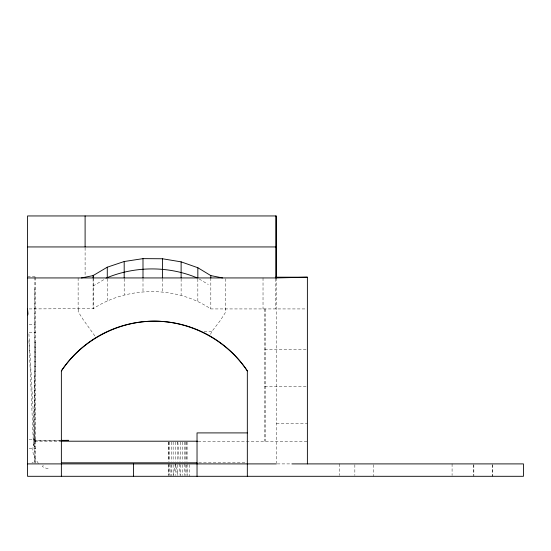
<?xml version="1.0" encoding="UTF-8"?>
<svg xmlns="http://www.w3.org/2000/svg" width="551" height="551" viewBox="0 0 551 551"><rect width="100%" height="100%" fill="white"/><g stroke="black" fill="none" stroke-linecap="round" stroke-linejoin="round"><path stroke-width="0.41" stroke-dasharray="2.75 2.07" d="M28.921 333.858L34.858 441.206L34.858 462.199L31.992 462.861M33.494 454.919A19.195 19.195 0 0 1 33.005 447.446L33.494 444.981L34.858 442.632L34.858 288.538L35.753 288.538M35.753 342.157L33.37 443.176L33.494 444.981L34.858 444.988M94.868 335.938L82.967 319.311L78.125 311.57L78.476 308.932M225.807 278.778L225.614 312.148L220.407 320.386L211.756 331.626L210.53 334.333M173.303 475.472L175.397 463.901L177.642 475.472M43.233 465.388L42.441 466.573A19.195 19.195 0 0 0 49.528 468.977M93.085 286.024L106.729 277.938M29.175 308.932L93.408 308.601C127.839 285.997 176.582 285.866 210.819 308.932L306.542 308.932M60.093 440.518L35.416 440.352L60.135 440.352M27.55 276.554L35.753 276.554M29.189 324.429L35.753 324.429M204.125 331.626L211.756 331.626M29.175 332.432L35.753 332.432M264.755 349.224L307.382 349.224M264.755 386.416L307.382 386.416M276.388 423.609L307.382 423.609M29.175 439.794L35.753 439.794M34.858 441.206L59.859 441.206M198.167 441.206L307.382 441.206M29.189 448.397L35.753 448.397M198.732 462.819L246.476 462.819M277.222 463.901L291.465 463.901M34.768 440.18L35.753 441.206M225.29 308.932L225.807 309.194M199.235 278.999L208.312 284.502M33.404 445.435L34.858 446.765M38.467 463.522L34.3 457.296M177.856 442.047L179.185 461.38M179.357 463.901L180.149 475.472M28.921 340.566L33.37 443.176M492.456 464.727L492.456 476.298M492.332 464.727L492.332 476.298M473.839 464.727L473.86 476.298M473.764 464.727L473.791 475.472M452.082 463.901L452.082 475.472M373.44 464.727L373.44 476.298M354.844 464.727L354.844 475.472M339.347 463.901L339.347 475.472M276.388 277.938L276.388 463.04M275.775 278.772L275.782 308.932M265.727 308.932L265.727 441.206M264.755 308.932L264.755 441.206M263.027 277.938L263.027 308.932M210.819 277.938L210.819 308.932M197.837 279.006L197.837 301.06M189.503 464.727L189.503 476.298M187.099 442.047L187.099 461.38M187.099 463.901L187.099 475.472L186.782 463.901M186.782 442.047L186.782 461.38M185.852 442.047L185.852 461.38M185.852 464.727L185.852 475.472M184.378 442.047L184.378 461.38M184.378 463.901L184.378 475.472M182.45 442.047L182.45 461.38M182.45 464.727L182.45 475.472M181.121 278.758L181.121 295.191M180.205 442.047L180.205 461.38M180.205 464.727L180.205 475.472M177.801 442.047L177.801 461.38M177.801 464.727L177.801 475.472M175.397 442.047L175.397 461.38M175.397 464.727L175.397 475.472M173.152 442.047L173.152 461.38M173.152 464.727L173.152 475.472M171.223 442.047L171.223 461.38M171.223 464.727L171.223 475.472M170.906 464.727L170.906 476.298M169.749 442.047L169.749 461.38M169.749 463.901L169.749 475.472M168.82 442.047L168.82 461.38M168.82 463.901L168.82 475.472M168.503 442.047L168.503 461.38M168.503 464.727L168.503 475.472M162.414 278.772L162.414 292.099M142.998 278.765L142.998 291.982M124.189 278.778L124.189 294.854M107.28 278.772L107.28 300.522M93.408 277.938L93.408 308.601M93.085 278.744L93.085 308.932M85.102 247.778L85.102 276.258M78.125 277.938L78.125 311.57M35.753 277.408L35.753 463.129M34.858 277.36L34.858 463.115"/><path stroke-width="0.83" d="M275.775 277.938L275.782 277.194L276.196 277.194L276.196 277.938L275.782 277.194L275.775 277.938L275.775 215.951M61.368 476.298L61.368 370.919C81.851 340.366 117.563 321.254 154.349 321.157C191.135 321.254 226.847 340.366 247.33 370.919L247.33 476.298M81.424 277.938L93.085 275.603L107.28 267.194L124.189 261.518L142.998 258.639L162.414 258.756L181.121 261.856L197.837 267.731L210.819 275.603L222.563 277.938M106.729 277.938L107.28 277.621C135.78 266.002 168.82 265.933 197.21 277.938M27.55 277.938L276.388 277.938L307.382 277.194L307.382 463.901M60.947 440.497L68.655 440.352L60.982 440.352M27.55 246.944L275.775 246.944M276.388 277.194L307.382 277.194M247.33 432.907L197.031 432.907L197.031 476.298M60.569 441.206L197.602 441.206M61.368 462.819L197.031 462.819M27.55 463.901L276.388 463.901M291.885 463.901L523.45 463.901L523.45 476.298L27.55 476.298L27.55 215.951L276.388 215.951L276.388 277.938M27.832 314.084L27.55 308.932L27.812 314.917M210.819 275.603L210.819 277.938M197.837 267.731L197.837 277.938M181.121 261.856L181.121 277.938M162.414 258.756L162.414 277.938M142.998 258.639L142.998 277.938M133.562 463.901L133.562 476.298M124.189 261.518L124.189 277.938M107.28 267.194L107.28 277.938M93.408 275.273L93.408 277.938M93.085 275.603L93.085 277.938M85.102 215.951L85.102 246.944M61.368 370.919A111.75 111.75 0 0 1 247.33 370.919"/></g></svg>
